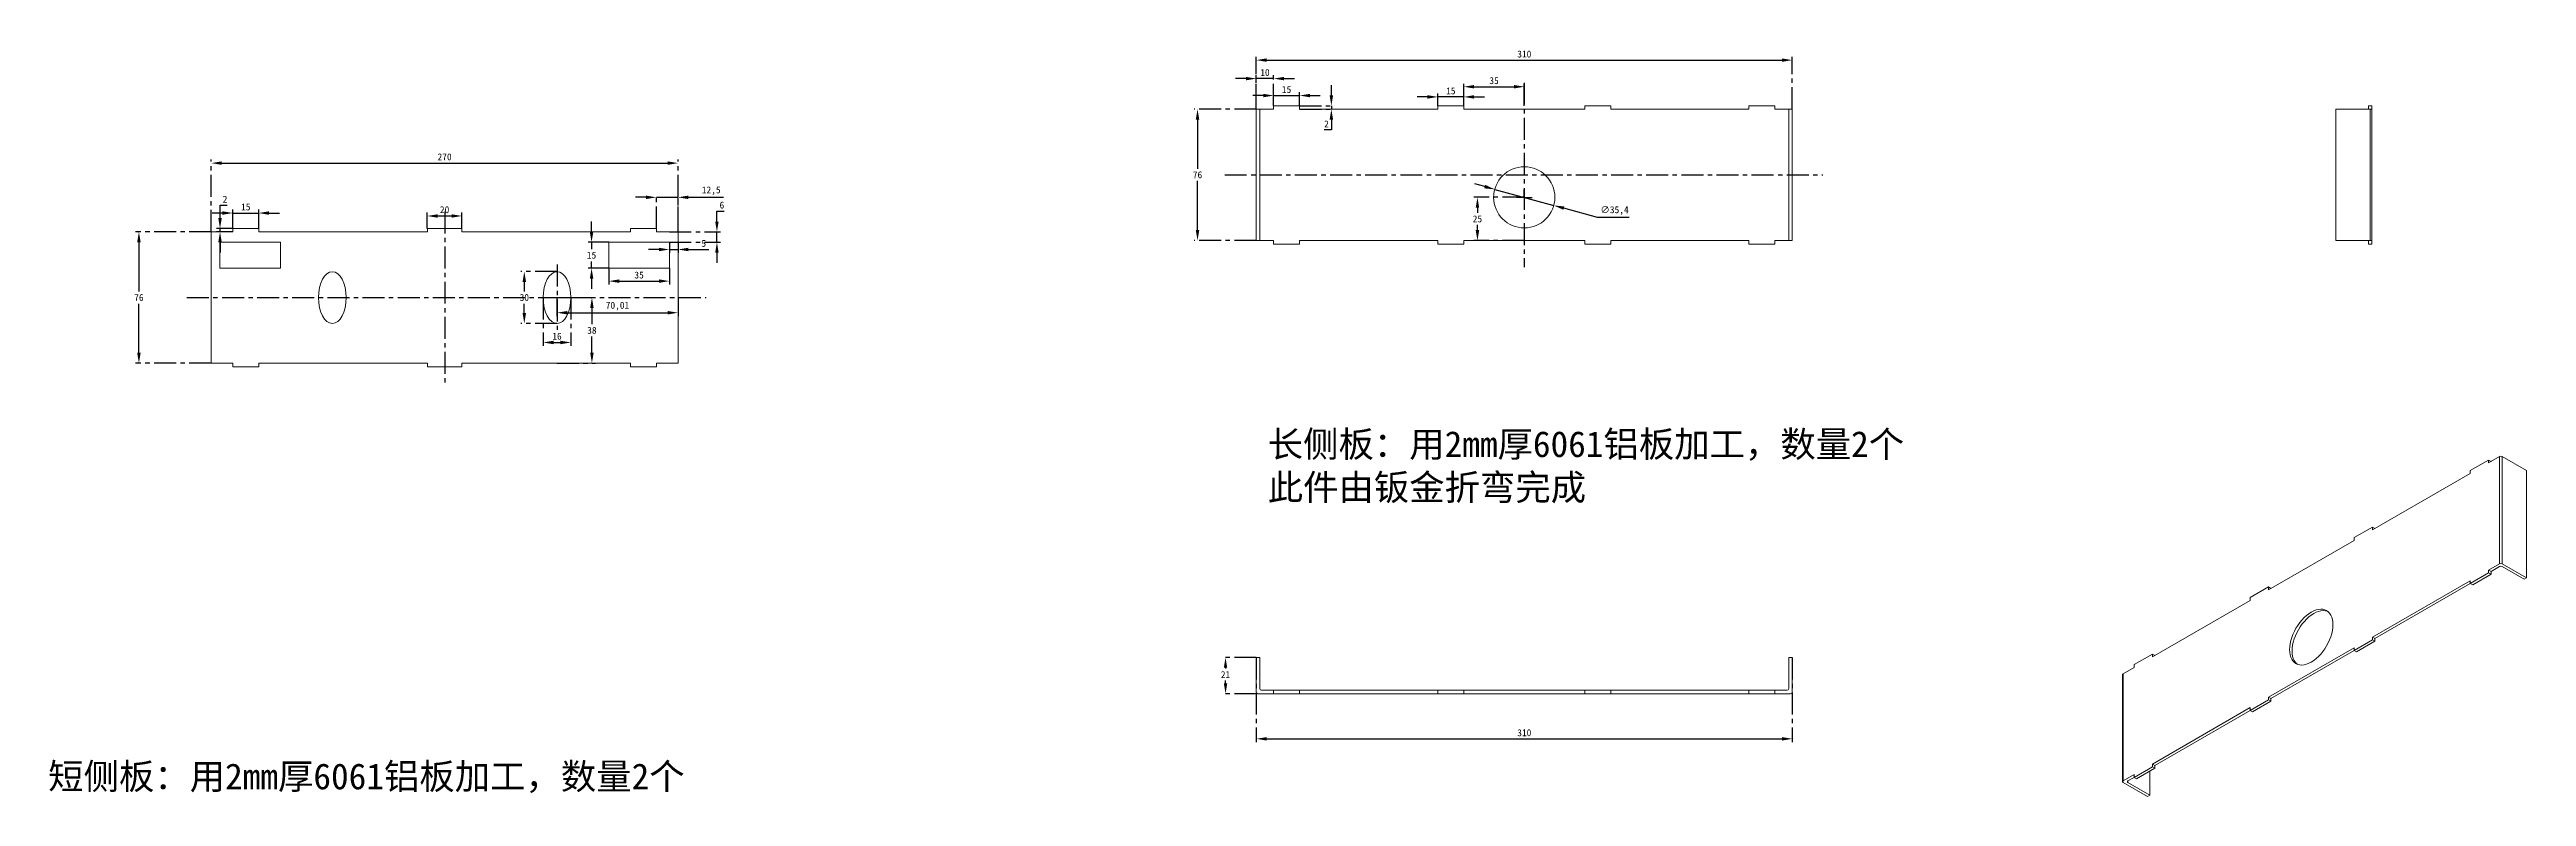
# Model space of a CAD drawing. Header units: millimetres. Extents: x -1259 to 2179, y 223 to 757.
# Drawn here: x 746 to 2179, y 223 to 656 of the extents above; entities that cross this region are included whole.
import ezdxf

# ---------------------------------------------------------------- set-up
doc = ezdxf.new("R2010")
doc.units = ezdxf.units.MM
doc.header["$PDSIZE"] = -1
doc.linetypes.add('CENTERX2', pattern=[20.32, 12.7, -2.54, 2.54, -2.54])
doc.layers.add('10', color=7, linetype='Continuous')
doc.dimstyles.new('ISO-25', dxfattribs={"dimtxt": 2.5, "dimasz": 2.5, "dimexe": 1.25, "dimexo": 0.625, "dimtad": 1, "dimtxsty": 'Standard', "dimcen": 2.5, "dimadec": 0, "dimazin": 0, "dimtfac": 1, "dimtmove": 0, "dimatfit": 3, "dimfxl": 1, "dimarcsym": 0})

# ---------------------------------------------------------------- blocks, each defined once
blk = doc.blocks.new('SW_CENTERMARKSYMBOL_0')
at = {"layer": '10', "color": 0}
for p, q in [((-2.5, 0), (-4.5, 0)), ((0, 0), (-2.5, 0)), ((0, 2.5), (0, 4.5)), ((0, 0), (0, 2.5)), ((0, 0), (0, -2.5)), ((0, 0), (2.5, 0)), ((2.5, 0), (4.5, 0)), ((0, -2.5), (0, -4.5))]:
    blk.add_line(p, q, dxfattribs=at)
blk = doc.blocks.new('SW_CENTERMARKSYMBOL_1')
at = {"layer": '10', "color": 0}
for p, q in [((-2.5, 0), (-4.5, 0)), ((0, 0), (-2.5, 0)), ((0, 2.5), (0, 4.5)), ((0, 0), (0, 2.5)), ((0, 0), (0, -2.5)), ((0, 0), (2.5, 0)), ((2.5, 0), (4.5, 0)), ((0, -2.5), (0, -4.5))]:
    blk.add_line(p, q, dxfattribs=at)
blk = doc.blocks.new('*D140')
at = {"color": 3, "linetype": 'CENTERX2', "lineweight": -2, "transparency": 16777216}
for p, q in [((839.5, 550), (795.7, 550)), ((839.5, 474), (795.7, 474))]:
    blk.add_line(p, q, dxfattribs=at)
at = {"color": 3, "lineweight": -2, "transparency": 16777216}
for p, q in [((797.7, 544), (797.7, 515.5)), ((797.7, 480), (797.7, 508.4))]:
    blk.add_line(p, q, dxfattribs=at)
at = {"color": 3, "linetype": 'CENTERX2', "transparency": 16777216}
for points in [[(796.7, 544), (798.7, 544), (797.7, 550)], [(796.7, 480), (798.7, 480), (797.7, 474)]]:
    blk.add_solid(points, dxfattribs=at)
at = {"layer": 'Defpoints', "color": 0, "linetype": 'CENTERX2', "transparency": 16777216}
for p in [(797.7, 550), (839.5, 550), (839.5, 474)]:
    blk.add_point(p, dxfattribs=at)
at = {"color": 3, "linetype": 'CENTERX2', "transparency": 16777216, "insert": (797.7, 512), "char_height": 4, "attachment_point": 5}
blk.add_mtext('76', dxfattribs=at)
blk = doc.blocks.new('*D141')
at = {"color": 3, "linetype": 'CENTERX2', "lineweight": -2, "transparency": 16777216}
for p, q in [((839.5, 550), (839.5, 591.8)), ((1109.5, 550), (1109.5, 591.8))]:
    blk.add_line(p, q, dxfattribs=at)
at = {"color": 3, "lineweight": -2, "transparency": 16777216}
blk.add_line((845.5, 589.8), (1103.5, 589.8), dxfattribs=at)
at = {"color": 3, "linetype": 'CENTERX2', "transparency": 16777216}
for points in [[(845.5, 590.8), (845.5, 588.8), (839.5, 589.8)], [(1103.5, 590.8), (1103.5, 588.8), (1109.5, 589.8)]]:
    blk.add_solid(points, dxfattribs=at)
at = {"layer": 'Defpoints', "color": 0, "linetype": 'CENTERX2', "transparency": 16777216}
for p in [(1109.5, 589.8), (839.5, 550), (1109.5, 550)]:
    blk.add_point(p, dxfattribs=at)
at = {"color": 3, "linetype": 'CENTERX2', "transparency": 16777216, "insert": (974.5, 593.4), "char_height": 4, "attachment_point": 5}
blk.add_mtext('270', dxfattribs=at)
blk = doc.blocks.new('*D142')
at = {"color": 3, "lineweight": -2, "transparency": 16777216}
for p, q in [((844.6, 558), (844.6, 565.4)), ((844.6, 565.4), (848.8, 565.4)), ((844.6, 550), (844.6, 552)), ((844.6, 544), (844.6, 538))]:
    blk.add_line(p, q, dxfattribs=at)
at = {"color": 3, "linetype": 'CENTERX2', "lineweight": -2, "transparency": 16777216}
for p, q in [((852, 552), (842.6, 552)), ((852, 550), (842.6, 550))]:
    blk.add_line(p, q, dxfattribs=at)
at = {"color": 3, "linetype": 'CENTERX2', "transparency": 16777216}
for points in [[(843.6, 558), (845.6, 558), (844.6, 552)], [(843.6, 544), (845.6, 544), (844.6, 550)]]:
    blk.add_solid(points, dxfattribs=at)
at = {"layer": 'Defpoints', "color": 0, "linetype": 'CENTERX2', "transparency": 16777216}
for p in [(844.6, 550), (852, 552), (852, 550)]:
    blk.add_point(p, dxfattribs=at)
at = {"color": 3, "linetype": 'CENTERX2', "transparency": 16777216, "insert": (847.5, 568.9), "char_height": 4, "attachment_point": 5}
blk.add_mtext('2', dxfattribs=at)
blk = doc.blocks.new('*D143')
at = {"color": 3, "lineweight": -2, "transparency": 16777216}
for p, q in [((846, 560.9), (840, 560.9)), ((852, 560.9), (867, 560.9)), ((873, 560.9), (879, 560.9))]:
    blk.add_line(p, q, dxfattribs=at)
at = {"color": 3, "linetype": 'CENTERX2', "lineweight": -2, "transparency": 16777216}
for p, q in [((852, 552), (852, 562.9)), ((867, 552), (867, 562.9))]:
    blk.add_line(p, q, dxfattribs=at)
at = {"color": 3, "linetype": 'CENTERX2', "transparency": 16777216}
for points in [[(846, 561.9), (846, 559.9), (852, 560.9)], [(873, 561.9), (873, 559.9), (867, 560.9)]]:
    blk.add_solid(points, dxfattribs=at)
at = {"layer": 'Defpoints', "color": 0, "linetype": 'CENTERX2', "transparency": 16777216}
for p in [(867, 560.9), (852, 552), (867, 552)]:
    blk.add_point(p, dxfattribs=at)
at = {"color": 3, "linetype": 'CENTERX2', "transparency": 16777216, "insert": (859.5, 564.4), "char_height": 4, "attachment_point": 5}
blk.add_mtext('15', dxfattribs=at)
blk = doc.blocks.new('*D144')
at = {"color": 3, "linetype": 'CENTERX2', "lineweight": -2, "transparency": 16777216}
for p, q in [((964.5, 552), (964.5, 561.2)), ((984.5, 552), (984.5, 561.2))]:
    blk.add_line(p, q, dxfattribs=at)
at = {"color": 3, "lineweight": -2, "transparency": 16777216}
blk.add_line((970.5, 559.2), (978.5, 559.2), dxfattribs=at)
at = {"color": 3, "linetype": 'CENTERX2', "transparency": 16777216}
for points in [[(970.5, 560.2), (970.5, 558.2), (964.5, 559.2)], [(978.5, 560.2), (978.5, 558.2), (984.5, 559.2)]]:
    blk.add_solid(points, dxfattribs=at)
at = {"layer": 'Defpoints', "color": 0, "linetype": 'CENTERX2', "transparency": 16777216}
for p in [(984.5, 559.2), (964.5, 552), (984.5, 552)]:
    blk.add_point(p, dxfattribs=at)
at = {"color": 3, "linetype": 'CENTERX2', "transparency": 16777216, "insert": (974.5, 562.8), "char_height": 4, "attachment_point": 5}
blk.add_mtext('20', dxfattribs=at)
blk = doc.blocks.new('*D145')
at = {"color": 3, "lineweight": -2, "transparency": 16777216}
for p, q in [((1059.5, 550), (1059.5, 556)), ((1059.5, 544), (1059.5, 540)), ((1059.5, 529), (1059.5, 532.9)), ((1059.5, 523), (1059.5, 517))]:
    blk.add_line(p, q, dxfattribs=at)
at = {"color": 3, "linetype": 'CENTERX2', "lineweight": -2, "transparency": 16777216}
for p, q in [((1069.5, 544), (1057.5, 544)), ((1069.5, 529), (1057.5, 529))]:
    blk.add_line(p, q, dxfattribs=at)
at = {"color": 3, "linetype": 'CENTERX2', "transparency": 16777216}
for points in [[(1058.5, 550), (1060.5, 550), (1059.5, 544)], [(1058.5, 523), (1060.5, 523), (1059.5, 529)]]:
    blk.add_solid(points, dxfattribs=at)
at = {"layer": 'Defpoints', "color": 0, "linetype": 'CENTERX2', "transparency": 16777216}
for p in [(1069.5, 544), (1059.5, 529), (1069.5, 529)]:
    blk.add_point(p, dxfattribs=at)
at = {"color": 3, "linetype": 'CENTERX2', "transparency": 16777216, "insert": (1059.5, 536.5), "char_height": 4, "attachment_point": 5}
blk.add_mtext('15', dxfattribs=at)
blk = doc.blocks.new('*D146')
at = {"color": 3, "linetype": 'CENTERX2', "lineweight": -2, "transparency": 16777216}
for p, q in [((1069.5, 529), (1069.5, 519.5)), ((1104.5, 529), (1104.5, 519.5))]:
    blk.add_line(p, q, dxfattribs=at)
at = {"color": 3, "lineweight": -2, "transparency": 16777216}
blk.add_line((1075.5, 521.5), (1098.5, 521.5), dxfattribs=at)
at = {"color": 3, "linetype": 'CENTERX2', "transparency": 16777216}
for points in [[(1075.5, 522.5), (1075.5, 520.5), (1069.5, 521.5)], [(1098.5, 522.5), (1098.5, 520.5), (1104.5, 521.5)]]:
    blk.add_solid(points, dxfattribs=at)
at = {"layer": 'Defpoints', "color": 0, "linetype": 'CENTERX2', "transparency": 16777216}
for p in [(1069.5, 529), (1104.5, 529), (1104.5, 521.5)]:
    blk.add_point(p, dxfattribs=at)
at = {"color": 3, "linetype": 'CENTERX2', "transparency": 16777216, "insert": (1087, 525), "char_height": 4, "attachment_point": 5}
blk.add_mtext('35', dxfattribs=at)
blk = doc.blocks.new('*D147')
at = {"color": 3, "lineweight": -2, "transparency": 16777216}
for p, q in [((1098.5, 539.8), (1092.5, 539.8)), ((1104.5, 539.8), (1109.5, 539.8)), ((1115.5, 539.8), (1127.3, 539.8))]:
    blk.add_line(p, q, dxfattribs=at)
at = {"color": 3, "linetype": 'CENTERX2', "lineweight": -2, "transparency": 16777216}
for p, q in [((1104.5, 544), (1104.5, 537.8)), ((1109.5, 544), (1109.5, 537.8))]:
    blk.add_line(p, q, dxfattribs=at)
at = {"color": 3, "linetype": 'CENTERX2', "transparency": 16777216}
for points in [[(1098.5, 540.8), (1098.5, 538.8), (1104.5, 539.8)], [(1115.5, 540.8), (1115.5, 538.8), (1109.5, 539.8)]]:
    blk.add_solid(points, dxfattribs=at)
at = {"layer": 'Defpoints', "color": 0, "linetype": 'CENTERX2', "transparency": 16777216}
for p in [(1104.5, 544), (1109.5, 544), (1109.5, 539.8)]:
    blk.add_point(p, dxfattribs=at)
at = {"color": 3, "linetype": 'CENTERX2', "transparency": 16777216, "insert": (1124.4, 543.3), "char_height": 4, "attachment_point": 5}
blk.add_mtext('5', dxfattribs=at)
blk = doc.blocks.new('*D148')
at = {"color": 3, "lineweight": -2, "transparency": 16777216}
for p, q in [((1132, 556), (1132, 562)), ((1132, 562), (1136.2, 562)), ((1132, 544), (1132, 550)), ((1132, 538), (1132, 532))]:
    blk.add_line(p, q, dxfattribs=at)
at = {"color": 3, "linetype": 'CENTERX2', "lineweight": -2, "transparency": 16777216}
for p, q in [((1104.5, 550), (1134, 550)), ((1104.5, 544), (1134, 544))]:
    blk.add_line(p, q, dxfattribs=at)
at = {"color": 3, "linetype": 'CENTERX2', "transparency": 16777216}
for points in [[(1131, 556), (1133, 556), (1132, 550)], [(1131, 538), (1133, 538), (1132, 544)]]:
    blk.add_solid(points, dxfattribs=at)
at = {"layer": 'Defpoints', "color": 0, "linetype": 'CENTERX2', "transparency": 16777216}
for p in [(1104.5, 550), (1132, 550), (1104.5, 544)]:
    blk.add_point(p, dxfattribs=at)
at = {"color": 3, "linetype": 'CENTERX2', "transparency": 16777216, "insert": (1134.9, 565.5), "char_height": 4, "attachment_point": 5}
blk.add_mtext('6', dxfattribs=at)
blk = doc.blocks.new('*D149')
at = {"color": 3, "linetype": 'CENTERX2', "lineweight": -2, "transparency": 16777216}
for p, q in [((1031.5, 512), (1031.5, 484)), ((1047.5, 512), (1047.5, 484))]:
    blk.add_line(p, q, dxfattribs=at)
at = {"color": 3, "lineweight": -2, "transparency": 16777216}
blk.add_line((1037.5, 486), (1041.5, 486), dxfattribs=at)
at = {"color": 3, "linetype": 'CENTERX2', "transparency": 16777216}
for points in [[(1037.5, 487), (1037.5, 485), (1031.5, 486)], [(1041.5, 487), (1041.5, 485), (1047.5, 486)]]:
    blk.add_solid(points, dxfattribs=at)
at = {"layer": 'Defpoints', "color": 0, "linetype": 'CENTERX2', "transparency": 16777216}
for p in [(1031.5, 512), (1047.5, 512), (1047.5, 486)]:
    blk.add_point(p, dxfattribs=at)
at = {"color": 3, "linetype": 'CENTERX2', "transparency": 16777216, "insert": (1039.5, 489.6), "char_height": 4, "attachment_point": 5}
blk.add_mtext('16', dxfattribs=at)
blk = doc.blocks.new('*D150')
at = {"color": 3, "linetype": 'CENTERX2', "lineweight": -2, "transparency": 16777216}
for p, q in [((1039.5, 527), (1018.6, 527)), ((1039.5, 497), (1018.6, 497))]:
    blk.add_line(p, q, dxfattribs=at)
at = {"color": 3, "lineweight": -2, "transparency": 16777216}
for p, q in [((1020.6, 521), (1020.6, 515.5)), ((1020.6, 503), (1020.6, 508.4))]:
    blk.add_line(p, q, dxfattribs=at)
at = {"color": 3, "linetype": 'CENTERX2', "transparency": 16777216}
for points in [[(1019.6, 521), (1021.6, 521), (1020.6, 527)], [(1019.6, 503), (1021.6, 503), (1020.6, 497)]]:
    blk.add_solid(points, dxfattribs=at)
at = {"layer": 'Defpoints', "color": 0, "linetype": 'CENTERX2', "transparency": 16777216}
for p in [(1039.5, 527), (1020.6, 497), (1039.5, 497)]:
    blk.add_point(p, dxfattribs=at)
at = {"color": 3, "linetype": 'CENTERX2', "transparency": 16777216, "insert": (1020.6, 512), "char_height": 4, "attachment_point": 5}
blk.add_mtext('30', dxfattribs=at)
blk = doc.blocks.new('*D151')
at = {"color": 3, "linetype": 'CENTERX2', "lineweight": -2, "transparency": 16777216}
for p, q in [((1039.5, 512), (1039.5, 501.2)), ((1109.5, 512), (1109.5, 501.2))]:
    blk.add_line(p, q, dxfattribs=at)
at = {"color": 3, "lineweight": -2, "transparency": 16777216}
blk.add_line((1045.5, 503.2), (1103.5, 503.2), dxfattribs=at)
at = {"color": 3, "linetype": 'CENTERX2', "transparency": 16777216}
for points in [[(1045.5, 504.2), (1045.5, 502.2), (1039.5, 503.2)], [(1103.5, 504.2), (1103.5, 502.2), (1109.5, 503.2)]]:
    blk.add_solid(points, dxfattribs=at)
at = {"layer": 'Defpoints', "color": 0, "linetype": 'CENTERX2', "transparency": 16777216}
for p in [(1039.5, 512), (1109.5, 512), (1109.5, 503.2)]:
    blk.add_point(p, dxfattribs=at)
at = {"color": 3, "linetype": 'CENTERX2', "transparency": 16777216, "insert": (1074.5, 507), "char_height": 4, "attachment_point": 5}
blk.add_mtext('70,01', dxfattribs=at)
blk = doc.blocks.new('*D152')
at = {"color": 3, "linetype": 'CENTERX2', "lineweight": -2, "transparency": 16777216}
for p, q in [((1039.5, 512), (1061.7, 512)), ((1039.5, 474), (1061.7, 474))]:
    blk.add_line(p, q, dxfattribs=at)
at = {"color": 3, "lineweight": -2, "transparency": 16777216}
for p, q in [((1059.7, 506), (1059.7, 496.5)), ((1059.7, 480), (1059.7, 489.4))]:
    blk.add_line(p, q, dxfattribs=at)
at = {"color": 3, "linetype": 'CENTERX2', "transparency": 16777216}
for points in [[(1058.7, 506), (1060.7, 506), (1059.7, 512)], [(1058.7, 480), (1060.7, 480), (1059.7, 474)]]:
    blk.add_solid(points, dxfattribs=at)
at = {"layer": 'Defpoints', "color": 0, "linetype": 'CENTERX2', "transparency": 16777216}
for p in [(1039.5, 512), (1039.5, 474), (1059.7, 474)]:
    blk.add_point(p, dxfattribs=at)
at = {"color": 3, "linetype": 'CENTERX2', "transparency": 16777216, "insert": (1059.7, 493), "char_height": 4, "attachment_point": 5}
blk.add_mtext('38', dxfattribs=at)
blk = doc.blocks.new('*D153')
at = {"color": 3, "lineweight": -2, "transparency": 16777216}
for p, q in [((1091, 570), (1085, 570)), ((1097, 570), (1109.5, 570)), ((1115.5, 570), (1135.9, 570))]:
    blk.add_line(p, q, dxfattribs=at)
at = {"color": 3, "linetype": 'CENTERX2', "lineweight": -2, "transparency": 16777216}
for p, q in [((1097, 552), (1097, 572)), ((1109.5, 552), (1109.5, 572))]:
    blk.add_line(p, q, dxfattribs=at)
at = {"color": 3, "linetype": 'CENTERX2', "transparency": 16777216}
for points in [[(1091, 571), (1091, 569), (1097, 570)], [(1115.5, 571), (1115.5, 569), (1109.5, 570)]]:
    blk.add_solid(points, dxfattribs=at)
at = {"layer": 'Defpoints', "color": 0, "linetype": 'CENTERX2', "transparency": 16777216}
for p in [(1109.5, 570), (1097, 552), (1109.5, 552)]:
    blk.add_point(p, dxfattribs=at)
at = {"color": 3, "linetype": 'CENTERX2', "transparency": 16777216, "insert": (1128.7, 573.8), "char_height": 4, "attachment_point": 5}
blk.add_mtext('12,5', dxfattribs=at)
blk = doc.blocks.new('*D154')
at = {"color": 3, "lineweight": -2, "transparency": 16777216}
for p, q in [((1576.1, 576.2), (1570.3, 577.8)), ((1581.9, 574.6), (1616, 565.3)), ((1641.4, 558.4), (1621.8, 563.8)), ((1659.6, 558.4), (1641.4, 558.4))]:
    blk.add_line(p, q, dxfattribs=at)
at = {"color": 3, "linetype": 'CENTERX2', "transparency": 16777216}
for points in [[(1576.4, 577.2), (1575.8, 575.2), (1581.9, 574.6)], [(1622.1, 564.7), (1621.6, 562.8), (1616, 565.3)]]:
    blk.add_solid(points, dxfattribs=at)
at = {"layer": 'Defpoints', "color": 0, "linetype": 'CENTERX2', "transparency": 16777216}
for p in [(1581.9, 574.6), (1616, 565.3)]:
    blk.add_point(p, dxfattribs=at)
at = {"color": 3, "linetype": 'CENTERX2', "transparency": 16777216, "insert": (1651.2, 562.3), "char_height": 4, "attachment_point": 5}
blk.add_mtext('∅35,4', dxfattribs=at)
blk = doc.blocks.new('*D155')
at = {"color": 3, "linetype": 'CENTERX2', "lineweight": -2, "transparency": 16777216}
for p, q in [((1444, 621), (1444, 651.4)), ((1754, 621), (1754, 651.4))]:
    blk.add_line(p, q, dxfattribs=at)
at = {"color": 3, "lineweight": -2, "transparency": 16777216}
blk.add_line((1450, 649.4), (1748, 649.4), dxfattribs=at)
at = {"color": 3, "linetype": 'CENTERX2', "transparency": 16777216}
for points in [[(1450, 650.4), (1450, 648.4), (1444, 649.4)], [(1748, 650.4), (1748, 648.4), (1754, 649.4)]]:
    blk.add_solid(points, dxfattribs=at)
at = {"layer": 'Defpoints', "color": 0, "linetype": 'CENTERX2', "transparency": 16777216}
for p in [(1754, 649.4), (1444, 621), (1754, 621)]:
    blk.add_point(p, dxfattribs=at)
at = {"color": 3, "linetype": 'CENTERX2', "transparency": 16777216, "insert": (1599, 652.9), "char_height": 4, "attachment_point": 5}
blk.add_mtext('310', dxfattribs=at)
blk = doc.blocks.new('*D156')
at = {"color": 3, "linetype": 'CENTERX2', "lineweight": -2, "transparency": 16777216}
for p, q in [((1444, 303.7), (1444, 254.6)), ((1754, 303.7), (1754, 254.6))]:
    blk.add_line(p, q, dxfattribs=at)
at = {"color": 3, "lineweight": -2, "transparency": 16777216}
blk.add_line((1450, 256.6), (1748, 256.6), dxfattribs=at)
at = {"color": 3, "linetype": 'CENTERX2', "transparency": 16777216}
for points in [[(1450, 257.6), (1450, 255.6), (1444, 256.6)], [(1748, 257.6), (1748, 255.6), (1754, 256.6)]]:
    blk.add_solid(points, dxfattribs=at)
at = {"layer": 'Defpoints', "color": 0, "linetype": 'CENTERX2', "transparency": 16777216}
for p in [(1444, 303.7), (1754, 303.7), (1754, 256.6)]:
    blk.add_point(p, dxfattribs=at)
at = {"color": 3, "linetype": 'CENTERX2', "transparency": 16777216, "insert": (1599, 260.1), "char_height": 4, "attachment_point": 5}
blk.add_mtext('310', dxfattribs=at)
blk = doc.blocks.new('*D157')
at = {"color": 3, "linetype": 'CENTERX2', "lineweight": -2, "transparency": 16777216}
for p, q in [((1454, 623), (1454, 630.9)), ((1469, 623), (1469, 630.9))]:
    blk.add_line(p, q, dxfattribs=at)
at = {"color": 3, "lineweight": -2, "transparency": 16777216}
for p, q in [((1448, 628.9), (1442, 628.9)), ((1454, 628.9), (1469, 628.9)), ((1475, 628.9), (1481, 628.9))]:
    blk.add_line(p, q, dxfattribs=at)
at = {"color": 3, "linetype": 'CENTERX2', "transparency": 16777216}
for points in [[(1448, 629.9), (1448, 627.9), (1454, 628.9)], [(1475, 629.9), (1475, 627.9), (1469, 628.9)]]:
    blk.add_solid(points, dxfattribs=at)
at = {"layer": 'Defpoints', "color": 0, "linetype": 'CENTERX2', "transparency": 16777216}
for p in [(1454, 623), (1469, 628.9), (1469, 623)]:
    blk.add_point(p, dxfattribs=at)
at = {"color": 3, "linetype": 'CENTERX2', "transparency": 16777216, "insert": (1461.5, 632.4), "char_height": 4, "attachment_point": 5}
blk.add_mtext('15', dxfattribs=at)
blk = doc.blocks.new('*D158')
at = {"color": 3, "lineweight": -2, "transparency": 16777216}
for p, q in [((1543, 628.1), (1537, 628.1)), ((1564, 628.1), (1549, 628.1)), ((1570, 628.1), (1576, 628.1))]:
    blk.add_line(p, q, dxfattribs=at)
at = {"color": 3, "linetype": 'CENTERX2', "lineweight": -2, "transparency": 16777216}
for p, q in [((1549, 623), (1549, 630.1)), ((1564, 623), (1564, 630.1))]:
    blk.add_line(p, q, dxfattribs=at)
at = {"color": 3, "linetype": 'CENTERX2', "transparency": 16777216}
for points in [[(1543, 629.1), (1543, 627.1), (1549, 628.1)], [(1570, 629.1), (1570, 627.1), (1564, 628.1)]]:
    blk.add_solid(points, dxfattribs=at)
at = {"layer": 'Defpoints', "color": 0, "linetype": 'CENTERX2', "transparency": 16777216}
for p in [(1549, 628.1), (1549, 623), (1564, 623)]:
    blk.add_point(p, dxfattribs=at)
at = {"color": 3, "linetype": 'CENTERX2', "transparency": 16777216, "insert": (1556.5, 631.6), "char_height": 4, "attachment_point": 5}
blk.add_mtext('15', dxfattribs=at)
blk = doc.blocks.new('*D159')
at = {"color": 3, "lineweight": -2, "transparency": 16777216}
for p, q in [((1438, 638.7), (1432, 638.7)), ((1454, 638.7), (1444, 638.7)), ((1460, 638.7), (1466, 638.7))]:
    blk.add_line(p, q, dxfattribs=at)
at = {"color": 3, "linetype": 'CENTERX2', "lineweight": -2, "transparency": 16777216}
for p, q in [((1444, 623), (1444, 640.7)), ((1454, 623), (1454, 640.7))]:
    blk.add_line(p, q, dxfattribs=at)
at = {"color": 3, "linetype": 'CENTERX2', "transparency": 16777216}
for points in [[(1438, 639.7), (1438, 637.7), (1444, 638.7)], [(1460, 639.7), (1460, 637.7), (1454, 638.7)]]:
    blk.add_solid(points, dxfattribs=at)
at = {"layer": 'Defpoints', "color": 0, "linetype": 'CENTERX2', "transparency": 16777216}
for p in [(1444, 638.7), (1444, 623), (1454, 623)]:
    blk.add_point(p, dxfattribs=at)
at = {"color": 3, "linetype": 'CENTERX2', "transparency": 16777216, "insert": (1449, 642.2), "char_height": 4, "attachment_point": 5}
blk.add_mtext('10', dxfattribs=at)
blk = doc.blocks.new('*D160')
at = {"color": 3, "lineweight": -2, "transparency": 16777216}
for p, q in [((1487.4, 629), (1487.4, 635)), ((1487.4, 623), (1487.4, 621)), ((1487.4, 609), (1483.3, 609)), ((1487.4, 615), (1487.4, 609))]:
    blk.add_line(p, q, dxfattribs=at)
at = {"color": 3, "linetype": 'CENTERX2', "lineweight": -2, "transparency": 16777216}
for p, q in [((1469, 623), (1489.4, 623)), ((1469, 621), (1489.4, 621))]:
    blk.add_line(p, q, dxfattribs=at)
at = {"color": 3, "linetype": 'CENTERX2', "transparency": 16777216}
for points in [[(1486.4, 629), (1488.4, 629), (1487.4, 623)], [(1486.4, 615), (1488.4, 615), (1487.4, 621)]]:
    blk.add_solid(points, dxfattribs=at)
at = {"layer": 'Defpoints', "color": 0, "linetype": 'CENTERX2', "transparency": 16777216}
for p in [(1469, 623), (1469, 621), (1487.4, 621)]:
    blk.add_point(p, dxfattribs=at)
at = {"color": 3, "linetype": 'CENTERX2', "transparency": 16777216, "insert": (1484.6, 612.5), "char_height": 4, "attachment_point": 5}
blk.add_mtext('2', dxfattribs=at)
blk = doc.blocks.new('*D161')
at = {"color": 3, "linetype": 'CENTERX2', "lineweight": -2, "transparency": 16777216}
for p, q in [((1599, 570), (1569.9, 570)), ((1599, 545), (1569.9, 545))]:
    blk.add_line(p, q, dxfattribs=at)
at = {"color": 3, "lineweight": -2, "transparency": 16777216}
for p, q in [((1571.9, 564), (1571.9, 561)), ((1571.9, 551), (1571.9, 554))]:
    blk.add_line(p, q, dxfattribs=at)
at = {"color": 3, "linetype": 'CENTERX2', "transparency": 16777216}
for points in [[(1570.9, 564), (1572.9, 564), (1571.9, 570)], [(1570.9, 551), (1572.9, 551), (1571.9, 545)]]:
    blk.add_solid(points, dxfattribs=at)
at = {"layer": 'Defpoints', "color": 0, "linetype": 'CENTERX2', "transparency": 16777216}
for p in [(1599, 570), (1571.9, 545), (1599, 545)]:
    blk.add_point(p, dxfattribs=at)
at = {"color": 3, "linetype": 'CENTERX2', "transparency": 16777216, "insert": (1571.9, 557.5), "char_height": 4, "attachment_point": 5}
blk.add_mtext('25', dxfattribs=at)
blk = doc.blocks.new('*D162')
at = {"color": 3, "linetype": 'CENTERX2', "lineweight": -2, "transparency": 16777216}
for p, q in [((1564, 623), (1564, 636)), ((1599, 623), (1599, 636))]:
    blk.add_line(p, q, dxfattribs=at)
at = {"color": 3, "lineweight": -2, "transparency": 16777216}
blk.add_line((1570, 634), (1593, 634), dxfattribs=at)
at = {"color": 3, "linetype": 'CENTERX2', "transparency": 16777216}
for points in [[(1570, 635), (1570, 633), (1564, 634)], [(1593, 635), (1593, 633), (1599, 634)]]:
    blk.add_solid(points, dxfattribs=at)
at = {"layer": 'Defpoints', "color": 0, "linetype": 'CENTERX2', "transparency": 16777216}
for p in [(1599, 634), (1564, 623), (1599, 623)]:
    blk.add_point(p, dxfattribs=at)
at = {"color": 3, "linetype": 'CENTERX2', "transparency": 16777216, "insert": (1581.5, 637.5), "char_height": 4, "attachment_point": 5}
blk.add_mtext('35', dxfattribs=at)
blk = doc.blocks.new('*D163')
at = {"color": 3, "linetype": 'CENTERX2', "lineweight": -2, "transparency": 16777216}
for p, q in [((1444, 621), (1408, 621)), ((1444, 545), (1408, 545))]:
    blk.add_line(p, q, dxfattribs=at)
at = {"color": 3, "lineweight": -2, "transparency": 16777216}
for p, q in [((1410, 615), (1410, 586.5)), ((1410, 551), (1410, 579.5))]:
    blk.add_line(p, q, dxfattribs=at)
at = {"color": 3, "linetype": 'CENTERX2', "transparency": 16777216}
for points in [[(1409, 615), (1411, 615), (1410, 621)], [(1409, 551), (1411, 551), (1410, 545)]]:
    blk.add_solid(points, dxfattribs=at)
at = {"layer": 'Defpoints', "color": 0, "linetype": 'CENTERX2', "transparency": 16777216}
for p in [(1444, 621), (1410, 545), (1444, 545)]:
    blk.add_point(p, dxfattribs=at)
at = {"color": 3, "linetype": 'CENTERX2', "transparency": 16777216, "insert": (1410, 583), "char_height": 4, "attachment_point": 5}
blk.add_mtext('76', dxfattribs=at)
blk = doc.blocks.new('*D164')
at = {"color": 3, "linetype": 'CENTERX2', "lineweight": -2, "transparency": 16777216}
for p, q in [((1444, 303.7), (1424.2, 303.7)), ((1444, 282.7), (1424.2, 282.7))]:
    blk.add_line(p, q, dxfattribs=at)
at = {"color": 3, "lineweight": -2, "transparency": 16777216}
for p, q in [((1426.2, 297.7), (1426.2, 297.3)), ((1426.2, 288.7), (1426.2, 290.3))]:
    blk.add_line(p, q, dxfattribs=at)
at = {"color": 3, "linetype": 'CENTERX2', "transparency": 16777216}
for points in [[(1425.2, 297.7), (1427.2, 297.7), (1426.2, 303.7)], [(1425.2, 288.7), (1427.2, 288.7), (1426.2, 282.7)]]:
    blk.add_solid(points, dxfattribs=at)
at = {"layer": 'Defpoints', "color": 0, "linetype": 'CENTERX2', "transparency": 16777216}
for p in [(1444, 303.7), (1426.2, 282.7), (1444, 282.7)]:
    blk.add_point(p, dxfattribs=at)
at = {"color": 3, "linetype": 'CENTERX2', "transparency": 16777216, "insert": (1426.2, 293.8), "char_height": 4, "attachment_point": 5}
blk.add_mtext('21', dxfattribs=at)

msp = doc.modelspace()

# ---------------------------------------------------------------- linework, layer by layer
at = {"color": 1, "linetype": 'CENTERX2'}
for p, q in [((1598.969, 636.331), (1598.969, 529.52)), ((1425.704, 582.979), (1771.58, 582.979)), ((974.547, 561.805), (974.547, 462.049)), ((1039.514, 531.145), (1039.553, 493.402)), ((825.458, 511.969), (1125.752, 511.969))]:
    msp.add_line(p, q, dxfattribs=at)
at = {"color": 7, "linetype": 'Continuous', "lineweight": 15}
for p, q in [((1443.969, 544.979), (1443.969, 620.979)), ((1443.969, 620.979), (1444.969, 620.979)), ((1453.969, 620.979), (1444.969, 620.979)), ((1445.969, 620.979), (1445.969, 544.979)), ((1453.969, 622.979), (1453.969, 620.979)), ((1468.969, 622.979), (1453.969, 622.979)), ((1468.969, 620.979), (1468.969, 622.979)), ((1548.969, 620.979), (1468.969, 620.979)), ((1548.969, 622.979), (1548.969, 620.979)), ((1563.969, 622.979), (1548.969, 622.979)), ((1563.969, 620.979), (1563.969, 622.979)), ((1633.969, 620.979), (1563.969, 620.979)), ((1633.969, 622.979), (1633.969, 620.979)), ((1648.969, 622.979), (1633.969, 622.979)), ((1648.969, 620.979), (1648.969, 622.979)), ((1728.969, 620.979), (1648.969, 620.979)), ((1728.969, 622.979), (1728.969, 620.979)), ((1743.969, 622.979), (1728.969, 622.979)), ((1743.969, 620.979), (1743.969, 622.979)), ((1752.969, 620.979), (1743.969, 620.979)), ((1751.969, 544.979), (1751.969, 620.979)), ((1752.969, 620.979), (1753.969, 620.979)), ((1753.969, 620.979), (1753.969, 544.979)), ((2088.305, 620.979), (2068.305, 620.979)), ((2068.305, 620.979), (2068.305, 544.979)), ((2089.305, 622.979), (2087.305, 622.979)), ((2087.305, 622.979), (2087.305, 620.979)), ((2088.305, 544.979), (2088.305, 620.979)), ((2088.305, 620.979), (2089.305, 620.979)), ((2089.305, 622.979), (2089.305, 620.979)), ((2089.305, 620.979), (2089.305, 544.979)), ((839.547, 473.969), (839.547, 549.969)), ((839.547, 549.969), (852.047, 549.969)), ((852.047, 549.969), (852.047, 551.969)), ((852.047, 551.969), (867.047, 551.969)), ((867.047, 551.969), (867.047, 549.969)), ((867.047, 549.969), (964.547, 549.969)), ((964.547, 549.969), (964.547, 551.969)), ((964.547, 551.969), (984.547, 551.969)), ((984.547, 551.969), (984.547, 549.969)), ((984.547, 549.969), (1082.047, 549.969)), ((1082.047, 549.969), (1082.047, 551.969)), ((1082.047, 551.969), (1097.047, 551.969)), ((1097.047, 551.969), (1097.047, 549.969)), ((1097.047, 549.969), (1109.547, 549.969)), ((1109.547, 549.969), (1109.547, 473.969)), ((1444.969, 544.979), (1443.969, 544.979)), ((1444.969, 544.979), (1453.969, 544.979)), ((1453.969, 544.979), (1453.969, 542.979)), ((1468.969, 544.979), (1548.969, 544.979)), ((1468.969, 542.979), (1468.969, 544.979)), ((1548.969, 544.979), (1548.969, 542.979)), ((1563.969, 544.979), (1633.969, 544.979)), ((1563.969, 542.979), (1563.969, 544.979)), ((1633.969, 544.979), (1633.969, 542.979)), ((1648.969, 544.979), (1728.969, 544.979)), ((1648.969, 542.979), (1648.969, 544.979)), ((1728.969, 544.979), (1728.969, 542.979)), ((1743.969, 544.979), (1752.969, 544.979)), ((1743.969, 542.979), (1743.969, 544.979)), ((1753.969, 544.979), (1752.969, 544.979)), ((2088.305, 544.979), (2068.305, 544.979)), ((2087.305, 544.979), (2087.305, 542.979)), ((2089.305, 544.979), (2088.305, 544.979)), ((2089.305, 544.979), (2089.305, 542.979)), ((879.547, 543.969), (844.547, 543.969)), ((844.547, 543.969), (844.547, 528.969)), ((879.547, 528.969), (879.547, 543.969)), ((1069.547, 543.969), (1104.547, 543.969)), ((1069.547, 528.969), (1069.547, 543.969)), ((1104.547, 543.969), (1104.547, 528.969)), ((1453.969, 542.979), (1468.969, 542.979)), ((1548.969, 542.979), (1563.969, 542.979)), ((1633.969, 542.979), (1648.969, 542.979)), ((1728.969, 542.979), (1743.969, 542.979)), ((2089.305, 542.979), (2087.305, 542.979)), ((844.547, 528.969), (879.547, 528.969)), ((1104.547, 528.969), (1069.547, 528.969)), ((852.047, 473.969), (839.547, 473.969)), ((852.047, 471.969), (852.047, 473.969)), ((964.547, 473.969), (867.047, 473.969)), ((867.047, 473.969), (867.047, 471.969)), ((964.547, 471.969), (964.547, 473.969)), ((1082.047, 473.969), (984.547, 473.969)), ((984.547, 473.969), (984.547, 471.969)), ((1082.047, 471.969), (1082.047, 473.969)), ((1097.047, 473.969), (1097.047, 471.969)), ((1109.547, 473.969), (1097.047, 473.969)), ((867.047, 471.969), (852.047, 471.969)), ((984.547, 471.969), (964.547, 471.969)), ((1097.047, 471.969), (1082.047, 471.969)), ((2156.737, 417.949), (2146.131, 411.826)), ((2163.101, 419.99), (2156.737, 416.316)), ((2156.737, 416.316), (2156.737, 417.949)), ((2156.737, 417.949), (2158.152, 417.133)), ((2158.152, 417.133), (2158.152, 417.133)), ((2163.101, 357.933), (2163.101, 419.99)), ((2164.515, 419.99), (2164.515, 357.933)), ((2164.515, 419.99), (2178.658, 411.826)), ((2146.131, 410.193), (2089.562, 377.537)), ((2146.131, 411.826), (2146.131, 410.193)), ((2178.658, 411.826), (2178.658, 349.769)), ((2089.562, 379.17), (2078.956, 373.047)), ((2078.956, 373.047), (2078.956, 371.414)), ((2089.562, 377.537), (2089.562, 379.17)), ((2089.562, 379.17), (2090.976, 378.354)), ((2090.976, 378.353), (2090.976, 378.354)), ((2078.956, 371.414), (2029.458, 342.84)), ((2029.458, 344.473), (2018.851, 338.35)), ((2029.458, 342.84), (2029.458, 344.473)), ((2029.458, 344.473), (2030.872, 343.656)), ((2089.562, 315.48), (2146.131, 348.136)), ((2090.976, 314.663), (2146.131, 346.503)), ((2146.131, 346.503), (2156.737, 352.626)), ((2146.131, 348.136), (2146.131, 346.503)), ((2146.131, 346.503), (2147.545, 345.687)), ((2147.545, 345.687), (2158.152, 351.81)), ((2156.737, 354.259), (2163.101, 357.933)), ((2156.737, 352.626), (2156.737, 354.259)), ((2156.737, 354.259), (2158.152, 353.443)), ((2156.737, 352.626), (2158.152, 351.81)), ((2158.152, 353.443), (2163.101, 356.3)), ((2158.152, 351.81), (2158.152, 353.443)), ((2164.515, 357.933), (2178.658, 349.769)), ((2177.243, 348.953), (2164.515, 356.3)), ((2178.658, 349.769), (2177.243, 348.953)), ((2018.851, 336.717), (1962.283, 304.06)), ((2018.851, 338.35), (2018.851, 336.717)), ((2030.872, 343.656), (2030.872, 343.656)), ((2089.562, 313.847), (2089.562, 315.48)), ((2089.562, 315.48), (2090.976, 314.663)), ((1443.969, 283.727), (1443.969, 303.727)), ((1445.969, 303.727), (1443.969, 303.727)), ((1445.969, 303.727), (1445.969, 285.727)), ((1751.969, 303.727), (1751.969, 285.727)), ((1751.969, 303.727), (1753.969, 303.727)), ((1753.969, 283.727), (1753.969, 303.727)), ((1962.283, 305.693), (1951.676, 299.57)), ((1962.283, 304.06), (1962.283, 305.693)), ((1962.283, 305.693), (1963.697, 304.877)), ((1963.697, 304.877), (1963.697, 304.877)), ((2029.458, 280.783), (2078.956, 309.357)), ((2030.872, 279.966), (2078.956, 307.724)), ((2078.956, 307.724), (2089.562, 313.847)), ((2078.956, 309.357), (2078.956, 307.724)), ((2078.956, 307.724), (2080.37, 306.907)), ((2080.37, 306.907), (2090.976, 313.03)), ((2089.562, 313.847), (2090.976, 313.03)), ((2090.976, 313.03), (2090.976, 314.663)), ((1945.019, 293.855), (1945.019, 231.798)), ((1951.676, 297.937), (1945.312, 294.263)), ((1945.312, 294.263), (1945.312, 232.206)), ((1951.676, 299.57), (1951.676, 297.937)), ((1453.969, 282.727), (1444.969, 282.727)), ((1453.969, 284.727), (1446.969, 284.727)), ((1453.969, 282.727), (1453.969, 284.727)), ((1468.969, 284.727), (1453.969, 284.727)), ((1468.969, 282.727), (1453.969, 282.727)), ((1468.969, 282.727), (1468.969, 284.727)), ((1548.969, 284.727), (1468.969, 284.727)), ((1548.969, 282.727), (1468.969, 282.727)), ((1548.969, 282.727), (1548.969, 284.727)), ((1563.969, 284.727), (1548.969, 284.727)), ((1563.969, 282.727), (1548.969, 282.727)), ((1563.969, 282.727), (1563.969, 284.727)), ((1633.969, 284.727), (1563.969, 284.727)), ((1633.969, 282.727), (1563.969, 282.727)), ((1633.969, 282.727), (1633.969, 284.727)), ((1648.969, 284.727), (1633.969, 284.727)), ((1648.969, 282.727), (1633.969, 282.727)), ((1648.969, 282.727), (1648.969, 284.727)), ((1728.969, 284.727), (1648.969, 284.727)), ((1728.969, 282.727), (1648.969, 282.727)), ((1728.969, 282.727), (1728.969, 284.727)), ((1743.969, 284.727), (1728.969, 284.727)), ((1743.969, 282.727), (1728.969, 282.727)), ((1743.969, 282.727), (1743.969, 284.727)), ((1750.969, 284.727), (1743.969, 284.727)), ((1752.969, 282.727), (1743.969, 282.727)), ((1962.283, 242.003), (2018.851, 274.659)), ((1963.697, 241.187), (2018.851, 273.027)), ((2018.851, 273.026), (2029.458, 279.149)), ((2018.851, 274.659), (2018.851, 273.026)), ((2018.851, 273.026), (2020.266, 272.21)), ((2020.266, 272.21), (2030.872, 278.333)), ((2029.458, 279.149), (2029.458, 280.783)), ((2029.458, 280.783), (2030.872, 279.966)), ((2029.458, 279.149), (2030.872, 278.333)), ((2030.872, 278.333), (2030.872, 279.966)), ((1945.312, 232.206), (1951.676, 235.88)), ((1945.312, 231.39), (1959.455, 223.226)), ((1948.141, 232.206), (1951.676, 234.247)), ((1960.869, 224.042), (1948.141, 231.39)), ((1951.676, 234.247), (1962.283, 240.37)), ((1951.676, 235.88), (1951.676, 234.247)), ((1951.676, 234.247), (1953.091, 233.431)), ((1953.091, 233.431), (1963.697, 239.554)), ((1960.869, 224.042), (1960.869, 237.921)), ((1962.283, 240.37), (1962.283, 242.003)), ((1962.283, 242.003), (1963.697, 241.187)), ((1962.283, 240.37), (1963.697, 239.554)), ((1963.697, 239.554), (1963.697, 241.187)), ((1959.455, 223.226), (1960.869, 224.042))]:
    msp.add_line(p, q, dxfattribs=at)
at = {"color": 8, "linetype": 'Continuous', "lineweight": 15}
msp.add_line((1948.141, 232.206), (1948.141, 231.39), dxfattribs=at)
at = {"color": 7, "linetype": 'Continuous', "lineweight": 15, "flags": 128}
for points in [[(2054.207, 301.03), (2055.608, 301.93), (2056.992, 303.001), (2058.341, 304.228), (2059.637, 305.597), (2060.866, 307.09), (2062.01, 308.688), (2063.057, 310.373), (2063.992, 312.121), (2064.804, 313.912), (2065.483, 315.722), (2066.02, 317.53), (2066.409, 319.311), (2066.644, 321.045), (2066.723, 322.708), (2066.644, 324.281), (2066.409, 325.743), (2066.02, 327.076), (2065.483, 328.264), (2064.804, 329.29), (2063.992, 330.143), (2063.057, 330.812), (2062.01, 331.288), (2060.866, 331.565), (2059.637, 331.64), (2058.341, 331.511), (2056.992, 331.181), (2055.608, 330.654), (2054.207, 329.936), (2052.806, 329.036), (2051.422, 327.966), (2050.073, 326.739), (2048.776, 325.37), (2047.548, 323.877), (2046.403, 322.278), (2045.357, 320.594), (2044.422, 318.845), (2043.609, 317.055), (2042.93, 315.244), (2042.393, 313.437), (2042.005, 311.655), (2041.77, 309.922), (2041.691, 308.258), (2041.77, 306.685), (2042.005, 305.223), (2042.393, 303.89), (2042.93, 302.703), (2043.609, 301.676), (2044.422, 300.823), (2045.357, 300.155), (2046.403, 299.679), (2047.548, 299.402), (2048.776, 299.327), (2050.073, 299.455), (2051.422, 299.785), (2052.806, 300.312), (2054.207, 301.03)], [(2063.735, 330.355), (2063.425, 330.471), (2062.28, 330.748), (2061.051, 330.823), (2059.755, 330.695), (2058.406, 330.365), (2057.022, 329.838), (2055.621, 329.12), (2054.22, 328.22), (2052.836, 327.149), (2051.487, 325.922), (2050.191, 324.553), (2048.962, 323.06), (2047.818, 321.462), (2046.771, 319.777), (2045.836, 318.029), (2045.024, 316.238), (2044.345, 314.428), (2043.808, 312.62), (2043.419, 310.839), (2043.184, 309.105), (2043.105, 307.442), (2043.184, 305.869), (2043.419, 304.407), (2043.808, 303.074), (2044.345, 301.886), (2045.024, 300.86), (2045.836, 300.007), (2046.093, 299.795)]]:
    msp.add_lwpolyline(points, dxfattribs=at)
at = {"color": 7, "linetype": 'Continuous', "lineweight": 15}
msp.add_circle((1598.969, 569.979), 17.7, dxfattribs=at)
for centre, radius, start, end in [((2163.808, 418.625), 1.537, 62.609672, 117.390328), ((2163.808, 356.568), 1.537, 62.609672, 117.390328), ((2163.808, 354.936), 1.537, 62.609672, 117.390328), ((1945.52, 293.805), 0.503, 114.374658, 174.305201), ((1444.969, 283.727), 1, 180, 270), ((1446.969, 285.727), 1, 180, 270), ((1750.969, 285.727), 1, 270, 0), ((1752.969, 283.727), 1, 270, 0), ((1945.467, 231.798), 0.437, 110.783421, 249.216579), ((1948.296, 231.798), 0.437, 110.783421, 249.216579)]:
    msp.add_arc(centre, radius, start, end, dxfattribs=at)
for centre in [(909.547, 511.969), (1039.547, 511.969)]:
    msp.add_ellipse(centre, major_axis=(0, -15), ratio=0.53333333, dxfattribs=at)

# ---------------------------------------------------------------- block references
at = {"layer": '10'}
msp.add_blockref('SW_CENTERMARKSYMBOL_0', (1598.969, 569.979), dxfattribs=at)
at = {"layer": '10', "color": 1}
msp.add_blockref('SW_CENTERMARKSYMBOL_1', (1598.969, 569.979), dxfattribs=at)

# ---------------------------------------------------------------- texts
at = {"color": 1, "linetype": 'CENTERX2', "char_height": 15, "attachment_point": 1}
for s, insert in [('{\\fSimSun|b0|i0|c134|p2;\\C40;\\c3266552;长侧板：用2mm厚6061铝板加工，数量2个\\P此件由钣金折弯完成}', (1450.613, 434.675)), ('{\\fSimSun|b0|i0|c134|p2;\\C40;\\c3266552;短侧板：用2mm厚6061铝板加工，数量2个}', (745.236, 242.379))]:
    msp.add_mtext_dynamic_manual_height_columns(s, width=490.11574, gutter_width=17.5, heights=[0], dxfattribs=dict(at, insert=insert))

# ---------------------------------------------------------------- dimensions: what is measured, and where the dimension line sits
at = {"color": 1, "linetype": 'CENTERX2'}
for base, p1, p2, picture, middle in [((1443.969, 638.662), (1453.969, 622.979), (1443.969, 622.979), '*D159', (1448.969, 642.186)), ((1753.969, 649.4), (1443.969, 620.979), (1753.969, 620.979), '*D155', (1598.969, 652.924)), ((1468.969, 628.861), (1453.969, 622.979), (1468.969, 622.979), '*D157', (1461.469, 632.385)), ((1548.969, 628.093), (1563.969, 622.979), (1548.969, 622.979), '*D158', (1556.469, 631.617)), ((1598.969, 633.984), (1563.969, 622.979), (1598.969, 622.979), '*D162', (1581.469, 637.508)), ((1109.547, 589.826), (839.547, 549.969), (1109.547, 549.969), '*D141', (974.547, 593.35)), ((1109.547, 569.968), (1097.047, 551.969), (1109.547, 551.969), '*D153', (1128.738, 573.825)), ((867.047, 560.902), (852.047, 551.969), (867.047, 551.969), '*D143', (859.547, 564.426)), ((984.547, 559.248), (964.547, 551.969), (984.547, 551.969), '*D144', (974.547, 562.772)), ((1109.547, 539.818), (1104.547, 543.969), (1109.547, 543.969), '*D147', (1124.405, 543.342)), ((1104.547, 521.455), (1069.547, 528.969), (1104.547, 528.969), '*D146', (1087.047, 524.979)), ((1047.547, 486.03), (1031.547, 511.969), (1047.547, 511.969), '*D149', (1039.547, 489.554)), ((1109.547, 503.192), (1039.534, 511.969), (1109.547, 511.969), '*D151', (1074.54, 507.049)), ((1753.969, 256.578), (1443.969, 303.727), (1753.969, 303.727), '*D156', (1598.969, 260.102))]:
    dim = msp.add_linear_dim(base=base, p1=p1, p2=p2, dimstyle='ISO-25', override={"dimtxt": 4, "dimasz": 6, "dimexe": 2, "dimexo": 0, "dimgap": 1.524, "dimtih": 1, "dimtoh": 1, "dimclrd": 3, "dimclre": 3, "dimclrt": 3, "dimadec": 2, "dimtzin": 0}, dxfattribs=at)
    dim.commit()
    dim.dimension.update_dxf_attribs({"geometry": picture, "text_midpoint": middle})
for base, p1, p2, picture, middle in [((1487.441, 620.979), (1468.969, 622.979), (1468.969, 620.979), '*D160', (1484.584, 612.503)), ((1410.007, 544.979), (1443.969, 620.979), (1443.969, 544.979), '*D163', (1410.007, 582.979)), ((1132.043, 549.969), (1104.547, 543.969), (1104.547, 549.969), '*D148', (1134.9, 565.493)), ((1571.855, 544.979), (1598.969, 569.979), (1598.969, 544.979), '*D161', (1571.855, 557.479)), ((797.703, 549.969), (839.547, 473.969), (839.547, 549.969), '*D140', (797.703, 511.969)), ((1059.536, 528.969), (1069.547, 543.969), (1069.547, 528.969), '*D145', (1059.536, 536.469)), ((1020.607, 496.969), (1039.514, 526.969), (1039.514, 496.969), '*D150', (1020.607, 511.969)), ((1059.691, 473.969), (1039.534, 511.969), (1039.534, 473.969), '*D152', (1059.691, 492.969))]:
    dim = msp.add_linear_dim(base=base, p1=p1, p2=p2, angle=90, dimstyle='ISO-25', override={"dimtxt": 4, "dimasz": 6, "dimexe": 2, "dimexo": 0, "dimgap": 1.524, "dimtih": 1, "dimtoh": 1, "dimclrd": 3, "dimclre": 3, "dimclrt": 3, "dimadec": 2, "dimtzin": 0}, dxfattribs=at)
    dim.commit()
    dim.dimension.update_dxf_attribs({"geometry": picture, "text_midpoint": middle})
dim = msp.add_diameter_dim_2p(p1=(1581.89, 574.625), p2=(1616.049, 565.332), dimstyle='ISO-25', override={"dimtxt": 4, "dimasz": 6, "dimexe": 2, "dimexo": 0, "dimgap": 1.524, "dimtih": 1, "dimtoh": 1, "dimclrd": 3, "dimclre": 3, "dimclrt": 3, "dimadec": 2, "dimtzin": 0}, dxfattribs=at)
dim.commit()
dim.dimension.update_dxf_attribs({"geometry": '*D154', "text_midpoint": (1651.246, 558.438), "dimtype": 163})
for base, p1, p2, picture, middle in [((844.629, 549.969), (852.047, 551.969), (852.047, 549.969), '*D142', (847.486, 565.388)), ((1426.191, 282.727), (1443.969, 303.727), (1443.969, 282.727), '*D164', (1426.191, 293.8))]:
    dim = msp.add_linear_dim(base=base, p1=p1, p2=p2, angle=90, dimstyle='ISO-25', override={"dimtxt": 4, "dimasz": 6, "dimexe": 2, "dimexo": 0, "dimgap": 1.524, "dimtih": 1, "dimtoh": 1, "dimclrd": 3, "dimclre": 3, "dimclrt": 3, "dimadec": 2, "dimtzin": 0}, dxfattribs=at)
    dim.commit()
    dim.dimension.update_dxf_attribs({"geometry": picture, "text_midpoint": middle, "dimtype": 160})

doc.saveas('drawing.dxf')
